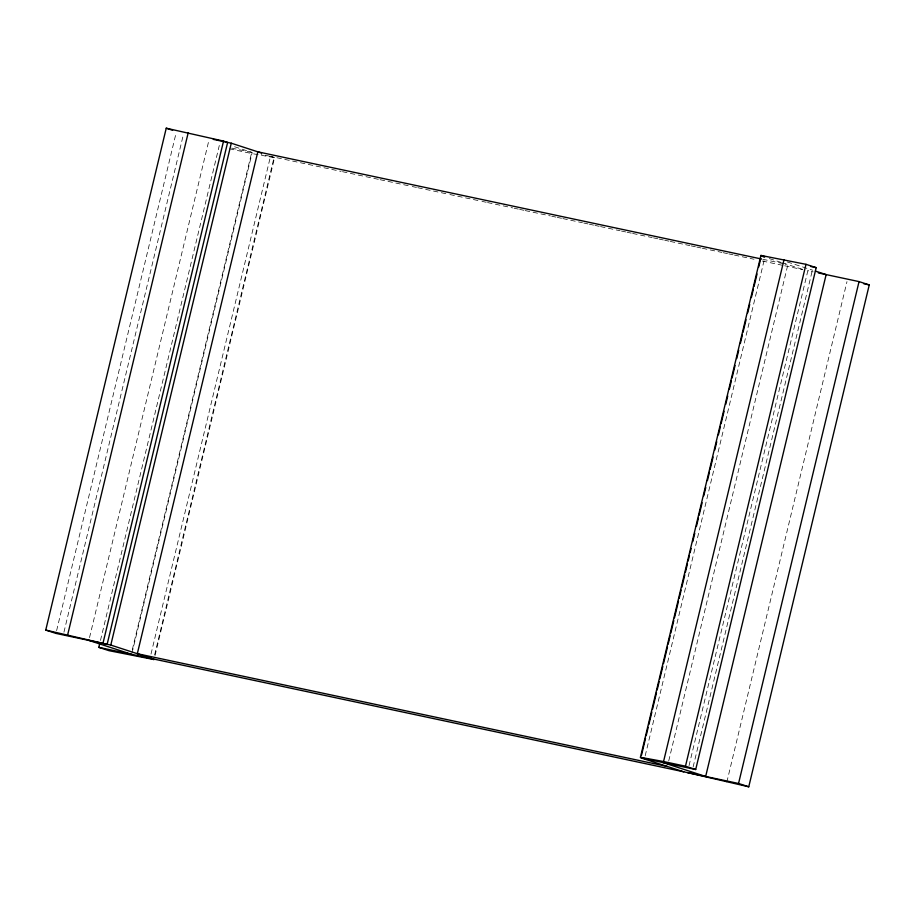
<?xml version="1.0" encoding="UTF-8"?>
<svg xmlns="http://www.w3.org/2000/svg" width="915" height="915" viewBox="0 0 915 915"><rect width="100%" height="100%" fill="white"/><g stroke="black" fill="none" stroke-linecap="round" stroke-linejoin="round"><path stroke-width="0.69" stroke-dasharray="4.58 3.43" d="M56.616 630.629L176.115 132.915M63.936 632.185L183.423 134.471M89.521 637.629L209.009 139.915M100.478 640.42L219.303 145.474M132.286 649.799L251.442 153.468L274.569 157.7L154.406 658.182M132.046 652.967L252.208 152.485L232.113 145.942M150.998 654.088L270.485 156.374L261.347 154.429M154.646 654.865L274.145 157.151L271.709 156.625M645.178 755.859L764.665 258.144M668.728 760.948L787.884 264.618L785.093 264.023M689.041 765.649L807.865 270.703L813.092 271.824M693.124 766.976L811.948 272.041L807.865 270.703M726.83 782.131L846.981 281.637M762.778 259.277L783.698 263.726M231.644 148.104L252.208 152.485M276.936 157.735L341.101 171.391M342.496 171.688L378.764 179.409M380.16 179.706L410.846 186.237M412.242 186.534L416.428 187.415M417.823 187.712L448.51 194.243M449.906 194.54L480.592 201.071M481.988 201.369L486.174 202.261M487.569 202.558L512.675 207.899M514.07 208.197L518.256 209.089M519.651 209.386L523.837 210.278M525.221 210.576L550.338 215.917M551.734 216.214L555.92 217.095M557.315 217.393L561.49 218.285M562.885 218.582L582.42 222.734M583.816 223.031L588.002 223.923M589.397 224.221L593.572 225.113M594.967 225.41L599.153 226.302M600.549 226.6L620.084 230.752M621.479 231.049L625.666 231.941M627.061 232.238L631.236 233.131M632.631 233.428L652.166 237.58M653.562 237.877L657.748 238.769M659.143 239.067L663.318 239.959M664.713 240.245L668.899 241.137M670.295 241.434L684.248 244.408M685.644 244.705L689.83 245.597M691.225 245.895L695.411 246.775M696.807 247.073L700.981 247.965M702.377 248.262L721.912 252.414M723.308 252.712L727.494 253.604M728.889 253.901L733.064 254.793M734.459 255.091L753.994 259.242M762.367 261.027L783.286 265.476M784.681 265.773L802.81 269.628M229.516 148.802L251.442 153.468M787.3 261.953L812.749 270.234M769.309 258.568L781.25 262.456M782.577 262.891L804.205 269.925M270.485 156.374L274.569 157.7"/><path stroke-width="1.37" d="M45.75 630.08L166.244 128.203L223.546 141.093L227.629 142.42L107.135 644.297L45.75 630.08L55.952 633.397L110.795 645.075L153.651 659.017M67.687 634.747L188.17 132.869M149.991 658.24L154.075 659.566L109.022 650.679L98.82 647.351L99.815 643.199M103.052 642.959L223.546 141.093M110.795 645.075L231.278 143.198L213.264 139.366M644.515 758.626L640.431 757.3L760.925 255.434L805.978 264.321L816.18 267.649L695.697 769.526L640.855 757.849L683.722 771.803M641.529 755.081L645.521 738.439M646.184 735.671L648.186 727.356M648.849 724.577L651.846 712.099M652.509 709.331L656.501 692.689M657.164 689.921L659.166 681.606M659.829 678.827L662.826 666.349M663.489 663.581L667.481 646.939M668.156 644.171L670.146 635.856M670.809 633.077L673.806 620.599M674.481 617.831L678.473 601.189M679.136 598.421L681.137 590.095M681.801 587.327L684.797 574.849M685.461 572.081L687.451 563.754M688.126 560.987L689.452 555.439M690.116 552.671L691.122 548.508M692.781 541.577L694.782 533.262M696.441 526.331L698.442 518.004M699.106 515.237L702.102 502.758M703.761 495.827L705.762 487.512M707.432 480.569L709.422 472.254M710.086 469.487L713.082 457.008M714.752 450.077L716.742 441.751M718.412 434.819L720.402 426.504M721.077 423.737L724.074 411.258M725.732 404.327L727.734 396.001M729.392 389.069L731.394 380.754M732.057 377.987L735.054 365.508M736.712 358.577L738.714 350.251M740.384 343.319L742.374 335.004M743.037 332.237L746.034 319.758M747.704 312.827L749.694 304.501M751.364 297.569L753.354 289.254M754.029 286.475L757.025 273.997M758.684 267.066L760.685 258.751M640.431 757.3L663.558 761.532L784.041 259.654M695.697 769.526L685.484 766.198L805.978 264.321M859.048 281.603L869.25 284.92L748.756 786.797L738.554 783.469L859.048 281.603L818.307 272.933M810.701 266.482L816.18 267.649M761.383 258.979L257.813 151.833L137.319 653.71L667.39 766.495M863.771 283.753L869.25 284.92M663.558 761.532L685.484 766.198M98.82 647.351L738.554 783.469M748.756 786.797L687.371 772.58M815.425 271.115L826.142 274.592L705.659 776.469L662.792 762.515M760.925 255.434L765.009 256.76L761.349 255.983L764.002 256.841M231.278 143.198L261.576 153.057M166.244 128.203L172.615 130.285M88.858 640.409L131.714 654.351"/></g></svg>
